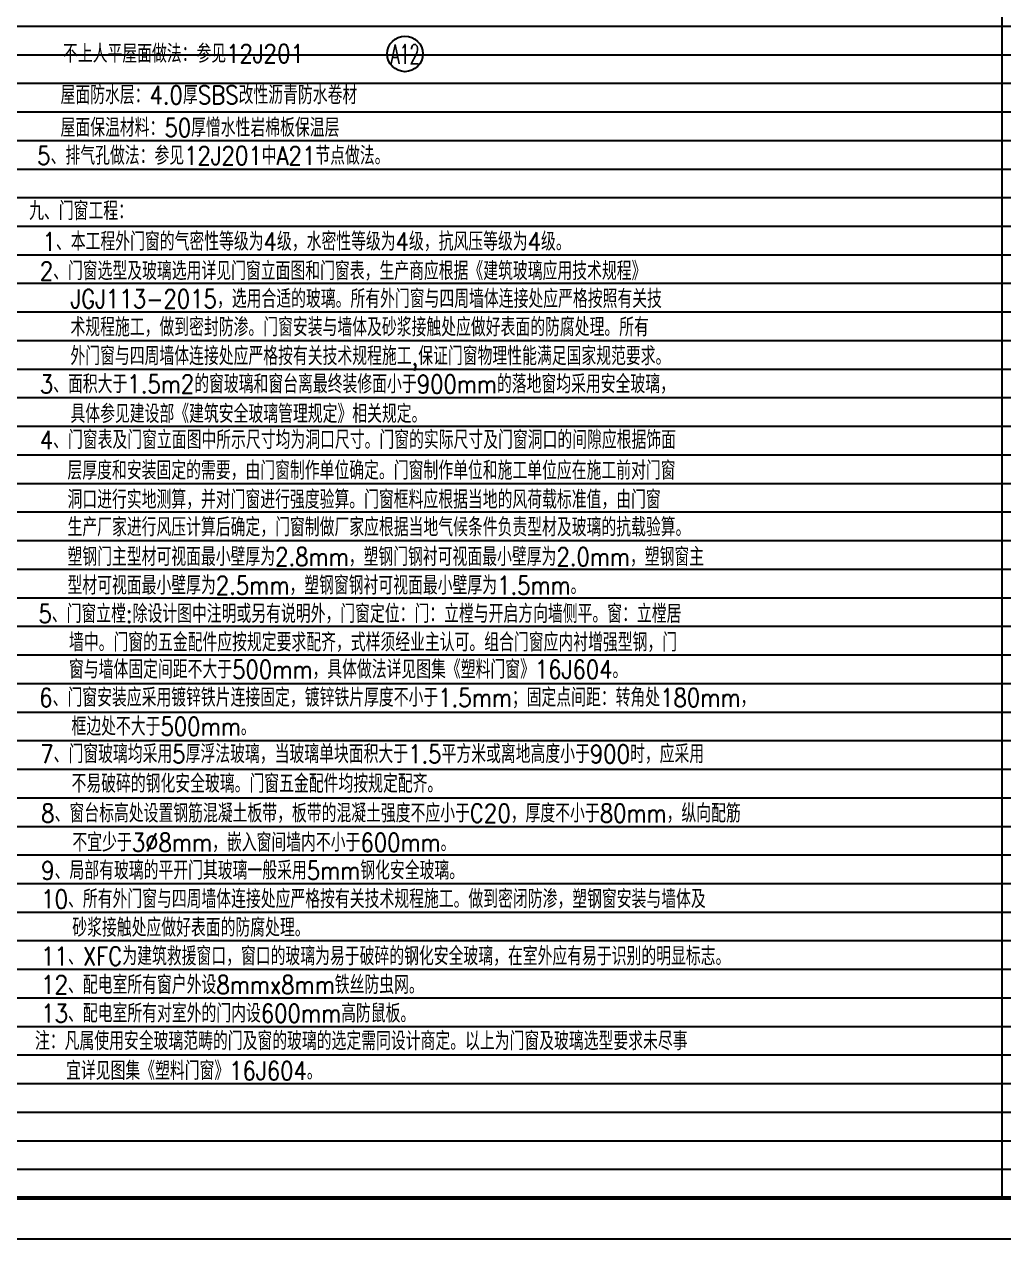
# Model space of a CAD drawing. Extents: x 4924227 to 5052693, y -485691 to -238224.
# Drawn here: x 4987513 to 5011511, y -359784 to -330039 of the extents above; entities that cross this region are included whole.
import ezdxf

# ---------------------------------------------------------------- set-up
doc = ezdxf.new("R2010")
doc.units = 0
doc.header["$LTSCALE"] = 1000
doc.header["$MEASUREMENT"] = 0
doc.layers.get('0').update_dxf_attribs({"linetype": 'CONTINUOUS'})
doc.layers.add('PUB_TITLE', color=4, linetype='CONTINUOUS')
doc.layers.add('图层线', color=8, linetype='CONTINUOUS')
doc.styles.add('HZ1', font='txt.shx', dxfattribs={"bigfont": 'hzdx.shx'})
doc.styles.add('HZ2', font='simplex.shx', dxfattribs={"width": 0.7, "bigfont": 'hztxt.shx'})

msp = doc.modelspace()

# ---------------------------------------------------------------- linework, layer by layer
at = {"color": 3, "linetype": 'Continuous'}
msp.add_ellipse((4996840.4, -330765, 5955.2), major_axis=(-361.9, 241.4), ratio=1, start_param=0.5883703, end_param=6.8715556, dxfattribs=at)
at = {"layer": 'PUB_TITLE'}
msp.add_lwpolyline([(4957451.5, -359783.9), (5041551.5, -359783.9), (5041551.5, -300383.9), (4957451.5, -300383.9)], close=True, dxfattribs=at)
at = {"layer": 'PUB_TITLE', "const_width": 100}
msp.add_lwpolyline([(4959951.5, -358783.9), (5040551.5, -358783.9), (5040551.5, -301383.9), (4959951.5, -301383.9)], close=True, dxfattribs=at)
at = {"layer": '图层线'}
for p, q in [((5011472.5, -358783.9), (5011472.5, -301383.9)), ((4959951.5, -330083.9), (5040551.5, -330083.9)), ((4959951.5, -330783.9), (5040551.5, -330783.9)), ((4959951.5, -331483.9), (5040551.5, -331483.9)), ((4959951.5, -332183.9), (5040551.5, -332183.9)), ((4959951.5, -332883.9), (5040551.5, -332883.9)), ((4959951.5, -333583.9), (5040551.5, -333583.9)), ((4959951.5, -334283.9), (5040551.5, -334283.9)), ((4959951.5, -334983.9), (5040551.5, -334983.9)), ((4959951.5, -335683.9), (5040551.5, -335683.9)), ((4959951.5, -336383.9), (5040551.5, -336383.9)), ((4959951.5, -337083.9), (5040551.5, -337083.9)), ((4959951.5, -337783.9), (5040551.5, -337783.9)), ((4959951.5, -338483.9), (5040551.5, -338483.9)), ((4959951.5, -339183.9), (5040551.5, -339183.9)), ((4959951.5, -339883.9), (5040551.5, -339883.9)), ((4959951.5, -340583.9), (5040551.5, -340583.9)), ((4959951.5, -341283.9), (5040551.5, -341283.9)), ((4959951.5, -341983.9), (5040551.5, -341983.9)), ((4959951.5, -342683.9), (5040551.5, -342683.9)), ((4959951.5, -343383.9), (5040551.5, -343383.9)), ((4959951.5, -344083.9), (5040551.5, -344083.9)), ((4959951.5, -344783.9), (5040551.5, -344783.9)), ((4959951.5, -345483.9), (5040551.5, -345483.9)), ((4959951.5, -346183.9), (5040551.5, -346183.9)), ((4959951.5, -346883.9), (5040551.5, -346883.9)), ((4959951.5, -347583.9), (5040551.5, -347583.9)), ((4959951.5, -348283.9), (5040551.5, -348283.9)), ((4959951.5, -348983.9), (5040551.5, -348983.9)), ((4959951.5, -349683.9), (5040551.5, -349683.9)), ((4959951.5, -350383.9), (5040551.5, -350383.9)), ((4959951.5, -351083.9), (5040551.5, -351083.9)), ((4959951.5, -351783.9), (5040551.5, -351783.9)), ((4959951.5, -352483.9), (5040551.5, -352483.9)), ((4959951.5, -353183.9), (5022551.5, -353183.9)), ((4959951.5, -353883.9), (5022551.5, -353883.9)), ((4959951.5, -354583.9), (5022551.5, -354583.9)), ((4959951.5, -355283.9), (5022551.5, -355283.9)), ((4959951.5, -355983.9), (5022551.5, -355983.9)), ((4959951.5, -356683.9), (5022551.5, -356683.9)), ((4959951.5, -357383.9), (5022551.5, -357383.9)), ((4959951.5, -358083.9), (5022551.5, -358083.9))]:
    msp.add_line(p, q, dxfattribs=at)

# ---------------------------------------------------------------- texts
at = {"color": 4, "style": 'HZ1', "width": 0.85}
for s, p in [('不上人平屋面做法：参见12J201', (4988461.8, -330983.1, 5955.2)), ('屋面防水层：4.0厚SBS改性沥青防水卷材', (4988401, -331996.6, 11910.3)), ('屋面保温材料：50厚憎水性岩棉板保温层', (4988401, -332795.9, 11910.3)), ('5、排气孔做法：参见12J201中A21节点做法。 ', (4987831, -333481.1)), ('1、本工程外门窗的气密性等级为4级，水密性等级为4级，抗风压等级为4级。', (4987961, -335586)), ('2、门窗选型及玻璃选用详见门窗立面图和门窗表，生产商应根据《建筑玻璃应用技术规程》', (4987892.2, -336305.9)), ('JGJ113-2015，选用合适的玻璃。所有外门窗与四周墙体连接处应严格按照有关技', (4988644.3, -336988.9)), ('术规程施工，做到密封防渗。门窗安装与墙体及砂浆接触处应做好表面的防腐处理。所有', (4988644.3, -337682.6)), ('外门窗与四周墙体连接处应严格按有关技术规程施工,保证门窗物理性能满足国家规范要求。', (4988644.3, -338389.5)), ('3、面积大于1.5m2的窗玻璃和窗台离最终装修面小于900mm的落地窗均采用安全玻璃，', (4987892.2, -339076.7)), ('具体参见建设部《建筑安全玻璃管理规定》相关规定。', (4988644.3, -339805.4)), ('4、门窗表及门窗立面图中所示尺寸均为洞口尺寸。门窗的实际尺寸及门窗洞口的间隙应根据饰面', (4987892.2, -340443)), ('层厚度和安装固定的需要，由门窗制作单位确定。门窗制作单位和施工单位应在施工前对门窗', (4988571.7, -341193)), ('洞口进行实地测算，并对门窗进行强度验算。门窗框料应根据当地的风荷载标准值，由门窗', (4988571.7, -341906.1)), ('生产厂家进行风压计算后确定，门窗制做厂家应根据当地气候条件负责型材及玻璃的抗载验算。', (4988571.7, -342582.3)), ('塑钢门主型材可视面最小壁厚为2.8mm，塑钢门钢衬可视面最小壁厚为2.0mm，塑钢窗主', (4988571.7, -343307)), ('型材可视面最小壁厚为2.5mm，塑钢窗钢衬可视面最小壁厚为1.5mm。', (4988571.7, -344007)), ('5、门窗立樘:除设计图中注明或另有说明外，门窗定位：门：立樘与开启方向墙侧平。窗：立樘居', (4987859.8, -344702.7)), ('墙中。门窗的五金配件应按规定要求配齐，式样须经业主认可。组合门窗应内衬增强型钢，门', (4988608.7, -345401.5)), ('窗与墙体固定间距不大于500mm，具体做法详见图集《塑料门窗》16J604。', (4988608.7, -346065.1)), ('6、门窗安装应采用镀锌铁片连接固定，镀锌铁片厚度不小于1.5mm；固定点间距：转角处180mm，', (4987879.4, -346755.1)), ('框边处不大于500mm。', (4988670.2, -347462.8)), ('7、门窗玻璃均采用5厚浮法玻璃，当玻璃单块面积大于1.5平方米或离地高度小于900时，应采用', (4987903.8, -348137.1)), ('不易破碎的钢化安全玻璃。门窗五金配件均按规定配齐。', (4988670.2, -348862.8)), ('8、窗台标高处设置钢筋混凝土板带，板带的混凝土强度不应小于C20，厚度不小于80mm，纵向配筋', (4987928.6, -349589.1)), ('不宜少于3%%C8mm，嵌入窗间墙内不小于600mm。', (4988692.4, -350303.1)), ('9、局部有玻璃的平开门其玻璃一般采用5mm钢化安全玻璃。', (4987928.6, -350989.1)), ('10、所有外门窗与四周墙体连接处应严格按有关技术规程施工。做到密闭防渗，塑钢窗安装与墙体及', (4987928.6, -351689.1)), ('砂浆接触处应做好表面的防腐处理。', (4988689.8, -352389.1)), ('11、XFC为建筑救援窗口，窗口的玻璃为易于破碎的钢化安全玻璃，在室外应有易于识别的明显标志。', (4987928.6, -353089.1)), ('12、配电室所有窗户外设8mmx8mm铁丝防虫网。', (4987928.6, -353789.1)), ('13、配电室所有对室外的门内设600mm高防鼠板。', (4987928.6, -354489.1)), ('注：凡属使用安全玻璃范畴的门及窗的玻璃的选定需同设计商定。以上为门窗及玻璃选型要求未尽事', (4987774.7, -355166)), ('宜详见图集《塑料门窗》16J604。', (4988536.8, -355893.9))]:
    msp.add_text(s, height=450, dxfattribs=at).set_placement(p)
at = {"color": 3, "linetype": 'Continuous', "style": 'HZ2', "width": 0.6}
msp.add_text('A12', height=477.04, dxfattribs=at).set_placement((4996487.9, -331009.4, 5955.2))
at = {"color": 6, "style": 'HZ1', "width": 0.85}
msp.add_text('九、门窗工程：', height=450, dxfattribs=at).set_placement((4987631, -334836))

doc.saveas('drawing.dxf')
